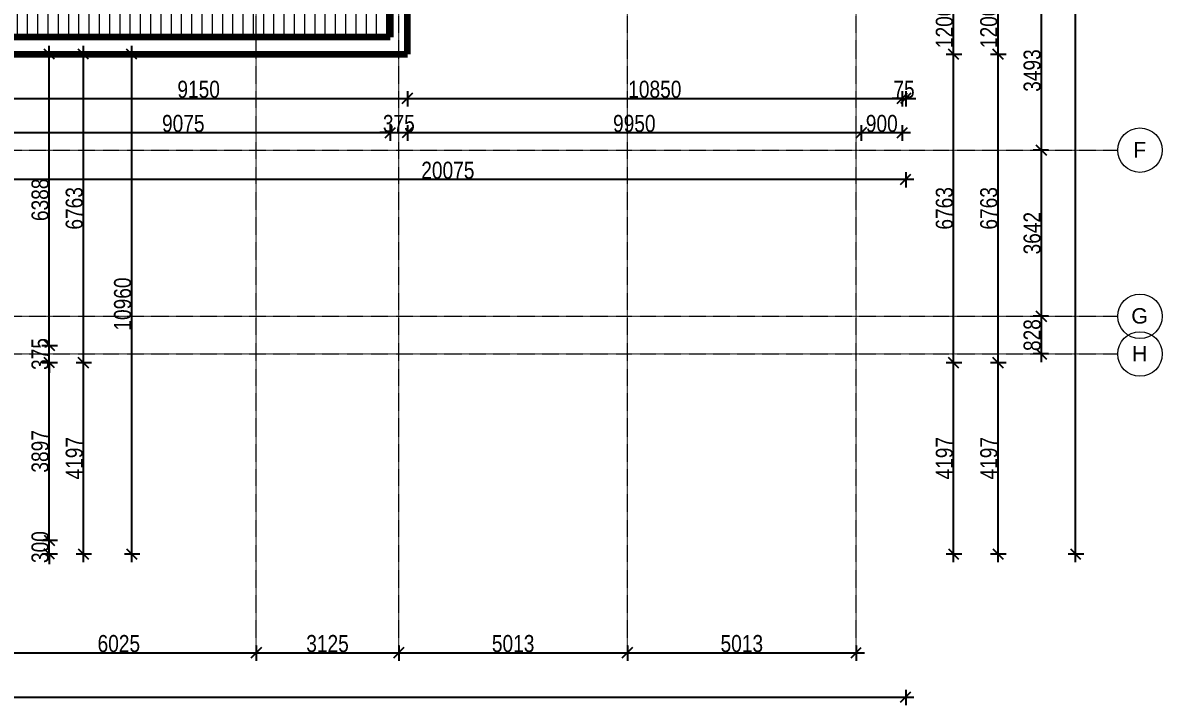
# Model space of a CAD drawing. Header units: millimetres. Extents: x -35190 to 411743, y -233114 to 23872.
# Drawn here: x 372767 to 397745, y -26860 to -11893 of the extents above; entities that cross this region are included whole.
import ezdxf

# ---------------------------------------------------------------- set-up
doc = ezdxf.new("R2010")
doc.units = ezdxf.units.MM
doc.linetypes.add('Grid Line', pattern=[22.225, 12.7, -3.175, 3.175, -3.175])
for name, color, linetype, lineweight in [('A-ANNO-DIMS', 211, 'Continuous', 9), ('A-ROOF-PATT', 132, 'Continuous', 18), ('Q-CASE', 31, 'Continuous', 18), ('S-GRID', 1, 'Continuous', 9), ('S-GRID-IDEN', 1, 'Continuous', 9)]:
    doc.layers.add(name, color=color, linetype=linetype, lineweight=lineweight)
doc.styles.add('Arial_1', font='arial.ttf', dxfattribs={"height": 150})
doc.styles.add('Arial_3', font='arial.ttf', dxfattribs={"width": 0.8, "height": 375})
doc.dimstyles.new('main_4_5mm', dxfattribs={"dimscale": 304.8, "dimtxt": 382.597275, "dimasz": 0.738189, "dimexe": 0.590551, "dimexo": 0.0625, "dimgap": 0.024606, "dimtad": 1, "dimdec": 0, "dimzin": 0, "dimdsep": 46, "dimtxsty": 'Arial_3', "dimblk1": 'OBLIQUE', "dimblk2": 'OBLIQUE', "dimsah": 1, "dimcen": 0.09, "dimdle": 0.590551, "dimazin": 0, "dimtfac": 1, "dimtdec": 4, "dimtix": 1, "dimtmove": 0, "dimatfit": 3, "dimfxl": 0.590551, "dimfxlon": 1, "dimtvp": 1, "dimtolj": 1, "dimtzin": 0, "dimarcsym": 2})

# ---------------------------------------------------------------- blocks, each defined once
blk = doc.blocks.new('Casework 2 - Casework 2-644764-Site')
at = {"layer": 'Q-CASE', "lineweight": 200}
for p, q in [((31124, 14410), (31124, -9765)), ((31499, -10140), (31499, -8940)), ((31124, -9765), (21974, -9765)), ((22349, -10140), (31499, -10140))]:
    blk.add_line(p, q, dxfattribs=at)
blk = doc.blocks.new('Grid - M_Grid Head - Circle-24584-Site')
at = {"layer": 'S-GRID-IDEN'}
blk.add_circle((0, 0), 6.5, dxfattribs=at)
blk = doc.blocks.new('_Oblique')
at = {"color": 0, "linetype": 'ByBlock', "lineweight": -2}
blk.add_line((-0.5, -0.5), (0.5, 0.5), dxfattribs=at)
blk = doc.blocks.new('*D5970')
at = {"layer": 'A-ANNO-DIMS', "color": 0, "lineweight": -2, "transparency": 16777216}
for p, q in [((395255, -11194), (394914, -11194)), ((395094, -11014), (395094, -14867)), ((395255, -14687), (394914, -14687))]:
    blk.add_line(p, q, dxfattribs=at)
at = {"layer": 'Defpoints', "color": 0, "transparency": 16777216}
for p in [(395274, -11194), (395094, -14687), (395274, -14687)]:
    blk.add_point(p, dxfattribs=at)
at = {"layer": 'A-ANNO-DIMS', "color": 0, "lineweight": -2, "transparency": 16777216, "xscale": 224.9999999999999, "yscale": 224.9999999999999, "zscale": 224.9999999999999}
for p, rotation in [((395094, -11194), 90), ((395094, -14687), 270)]:
    blk.add_blockref('_Oblique', p, dxfattribs=dict(at, rotation=rotation))
at = {"layer": 'A-ANNO-DIMS', "color": 0, "transparency": 16777216, "insert": (394895, -12941), "char_height": 375, "width": 1101.88, "attachment_point": 5, "rotation": 90, "style": 'Arial_3'}
blk.add_mtext('\\A1;3493', dxfattribs=at)
blk = doc.blocks.new('*D5971')
at = {"layer": 'A-ANNO-DIMS', "color": 0, "lineweight": -2, "transparency": 16777216}
for p, q in [((395255, -14687), (394914, -14687)), ((395094, -14507), (395094, -18509)), ((395255, -18329), (394914, -18329))]:
    blk.add_line(p, q, dxfattribs=at)
at = {"layer": 'Defpoints', "color": 0, "transparency": 16777216}
for p in [(395274, -14687), (395094, -18329), (395274, -18329)]:
    blk.add_point(p, dxfattribs=at)
at = {"layer": 'A-ANNO-DIMS', "color": 0, "lineweight": -2, "transparency": 16777216, "xscale": 224.9999999999999, "yscale": 224.9999999999999, "zscale": 224.9999999999999}
for p, rotation in [((395094, -14687), 90), ((395094, -18329), 270)]:
    blk.add_blockref('_Oblique', p, dxfattribs=dict(at, rotation=rotation))
at = {"layer": 'A-ANNO-DIMS', "color": 0, "transparency": 16777216, "insert": (394895, -16508), "char_height": 375, "width": 1101.88, "attachment_point": 5, "rotation": 90, "style": 'Arial_3'}
blk.add_mtext('\\A1;3642', dxfattribs=at)
blk = doc.blocks.new('*D5972')
at = {"layer": 'A-ANNO-DIMS', "color": 0, "lineweight": -2, "transparency": 16777216}
for p, q in [((395094, -18149), (395094, -19337)), ((395255, -18329), (394914, -18329)), ((395255, -19157), (394914, -19157))]:
    blk.add_line(p, q, dxfattribs=at)
at = {"layer": 'Defpoints', "color": 0, "transparency": 16777216}
for p in [(395274, -18329), (395094, -19157), (395274, -19157)]:
    blk.add_point(p, dxfattribs=at)
at = {"layer": 'A-ANNO-DIMS', "color": 0, "lineweight": -2, "transparency": 16777216, "xscale": 224.9999999999999, "yscale": 224.9999999999999, "zscale": 224.9999999999999}
for p, rotation in [((395094, -18329), 90), ((395094, -19157), 270)]:
    blk.add_blockref('_Oblique', p, dxfattribs=dict(at, rotation=rotation))
at = {"layer": 'A-ANNO-DIMS', "color": 0, "transparency": 16777216, "insert": (394895, -18743), "char_height": 375, "width": 826.41, "attachment_point": 5, "rotation": 90, "style": 'Arial_3'}
blk.add_mtext('\\A1;828', dxfattribs=at)
blk = doc.blocks.new('*D5973')
at = {"layer": 'A-ANNO-DIMS', "color": 0, "lineweight": -2, "transparency": 16777216}
for p, q in [((393170, -23722), (393170, -19165)), ((393009, -19345), (393350, -19345)), ((393009, -23542), (393350, -23542))]:
    blk.add_line(p, q, dxfattribs=at)
at = {"layer": 'Defpoints', "color": 0, "transparency": 16777216}
for p in [(392990, -19345), (393170, -19345), (392990, -23542)]:
    blk.add_point(p, dxfattribs=at)
at = {"layer": 'A-ANNO-DIMS', "color": 0, "lineweight": -2, "transparency": 16777216, "xscale": 224.9999999999999, "yscale": 224.9999999999999, "zscale": 224.9999999999999}
for p, rotation in [((393170, -19345), 90), ((393170, -23542), 270)]:
    blk.add_blockref('_Oblique', p, dxfattribs=dict(at, rotation=rotation))
at = {"layer": 'A-ANNO-DIMS', "color": 0, "transparency": 16777216, "insert": (392971, -21443), "char_height": 375, "width": 1101.88, "attachment_point": 5, "rotation": 90, "style": 'Arial_3'}
blk.add_mtext('\\A1;4197', dxfattribs=at)
blk = doc.blocks.new('*D5974')
at = {"layer": 'A-ANNO-DIMS', "color": 0, "lineweight": -2, "transparency": 16777216}
for p, q in [((393170, -19525), (393170, -12402)), ((393009, -12582), (393350, -12582)), ((393009, -19345), (393350, -19345))]:
    blk.add_line(p, q, dxfattribs=at)
at = {"layer": 'Defpoints', "color": 0, "transparency": 16777216}
for p in [(392990, -12582), (393170, -12582), (392990, -19345)]:
    blk.add_point(p, dxfattribs=at)
at = {"layer": 'A-ANNO-DIMS', "color": 0, "lineweight": -2, "transparency": 16777216, "xscale": 224.9999999999999, "yscale": 224.9999999999999, "zscale": 224.9999999999999}
for p, rotation in [((393170, -12582), 90), ((393170, -19345), 270)]:
    blk.add_blockref('_Oblique', p, dxfattribs=dict(at, rotation=rotation))
at = {"layer": 'A-ANNO-DIMS', "color": 0, "transparency": 16777216, "insert": (392971, -15963), "char_height": 375, "width": 1101.88, "attachment_point": 5, "rotation": 90, "style": 'Arial_3'}
blk.add_mtext('\\A1;6763', dxfattribs=at)
blk = doc.blocks.new('*D5975')
at = {"layer": 'A-ANNO-DIMS', "color": 0, "lineweight": -2, "transparency": 16777216}
for p, q in [((393170, -12762), (393170, -11202)), ((393009, -11382), (393350, -11382)), ((393009, -12582), (393350, -12582))]:
    blk.add_line(p, q, dxfattribs=at)
at = {"layer": 'Defpoints', "color": 0, "transparency": 16777216}
for p in [(392990, -11382), (393170, -11382), (392990, -12582)]:
    blk.add_point(p, dxfattribs=at)
at = {"layer": 'A-ANNO-DIMS', "color": 0, "lineweight": -2, "transparency": 16777216, "xscale": 224.9999999999999, "yscale": 224.9999999999999, "zscale": 224.9999999999999}
for p, rotation in [((393170, -11382), 90), ((393170, -12582), 270)]:
    blk.add_blockref('_Oblique', p, dxfattribs=dict(at, rotation=rotation))
at = {"layer": 'A-ANNO-DIMS', "color": 0, "transparency": 16777216, "insert": (392971, -11982), "char_height": 375, "width": 1101.88, "attachment_point": 5, "rotation": 90, "style": 'Arial_3'}
blk.add_mtext('\\A1;1200', dxfattribs=at)
blk = doc.blocks.new('*D5999')
at = {"layer": 'A-ANNO-DIMS', "color": 0, "lineweight": -2, "transparency": 16777216}
for p, q in [((394144, -11202), (394144, -12762)), ((393983, -11382), (394324, -11382)), ((393983, -12582), (394324, -12582))]:
    blk.add_line(p, q, dxfattribs=at)
at = {"layer": 'Defpoints', "color": 0, "transparency": 16777216}
for p in [(393964, -11382), (393964, -12582), (394144, -12582)]:
    blk.add_point(p, dxfattribs=at)
at = {"layer": 'A-ANNO-DIMS', "color": 0, "lineweight": -2, "transparency": 16777216, "xscale": 224.9999999999999, "yscale": 224.9999999999999, "zscale": 224.9999999999999}
for p, rotation in [((394144, -11382), 90), ((394144, -12582), 270)]:
    blk.add_blockref('_Oblique', p, dxfattribs=dict(at, rotation=rotation))
at = {"layer": 'A-ANNO-DIMS', "color": 0, "transparency": 16777216, "insert": (393945, -11982), "char_height": 375, "width": 1101.88, "attachment_point": 5, "rotation": 90, "style": 'Arial_3'}
blk.add_mtext('\\A1;1200', dxfattribs=at)
blk = doc.blocks.new('*D6000')
at = {"layer": 'A-ANNO-DIMS', "color": 0, "lineweight": -2, "transparency": 16777216}
for p, q in [((394144, -12402), (394144, -19525)), ((393983, -12582), (394324, -12582)), ((393983, -19345), (394324, -19345))]:
    blk.add_line(p, q, dxfattribs=at)
at = {"layer": 'Defpoints', "color": 0, "transparency": 16777216}
for p in [(393964, -12582), (393964, -19345), (394144, -19345)]:
    blk.add_point(p, dxfattribs=at)
at = {"layer": 'A-ANNO-DIMS', "color": 0, "lineweight": -2, "transparency": 16777216, "xscale": 224.9999999999999, "yscale": 224.9999999999999, "zscale": 224.9999999999999}
for p, rotation in [((394144, -12582), 90), ((394144, -19345), 270)]:
    blk.add_blockref('_Oblique', p, dxfattribs=dict(at, rotation=rotation))
at = {"layer": 'A-ANNO-DIMS', "color": 0, "transparency": 16777216, "insert": (393945, -15963), "char_height": 375, "width": 1101.88, "attachment_point": 5, "rotation": 90, "style": 'Arial_3'}
blk.add_mtext('\\A1;6763', dxfattribs=at)
blk = doc.blocks.new('*D6001')
at = {"layer": 'A-ANNO-DIMS', "color": 0, "lineweight": -2, "transparency": 16777216}
for p, q in [((394144, -19165), (394144, -23722)), ((393983, -19345), (394324, -19345)), ((393983, -23542), (394324, -23542))]:
    blk.add_line(p, q, dxfattribs=at)
at = {"layer": 'Defpoints', "color": 0, "transparency": 16777216}
for p in [(393964, -19345), (393964, -23542), (394144, -23542)]:
    blk.add_point(p, dxfattribs=at)
at = {"layer": 'A-ANNO-DIMS', "color": 0, "lineweight": -2, "transparency": 16777216, "xscale": 224.9999999999999, "yscale": 224.9999999999999, "zscale": 224.9999999999999}
for p, rotation in [((394144, -19345), 90), ((394144, -23542), 270)]:
    blk.add_blockref('_Oblique', p, dxfattribs=dict(at, rotation=rotation))
at = {"layer": 'A-ANNO-DIMS', "color": 0, "transparency": 16777216, "insert": (393945, -21443), "char_height": 375, "width": 1101.88, "attachment_point": 5, "rotation": 90, "style": 'Arial_3'}
blk.add_mtext('\\A1;4197', dxfattribs=at)
blk = doc.blocks.new('*D6002')
at = {"layer": 'A-ANNO-DIMS', "color": 0, "lineweight": -2, "transparency": 16777216}
for p, q in [((395844, -23722), (395844, 12148)), ((395683, 11968), (396024, 11968)), ((395683, -23542), (396024, -23542))]:
    blk.add_line(p, q, dxfattribs=at)
at = {"layer": 'Defpoints', "color": 0, "transparency": 16777216}
for p in [(395664, 11968), (395844, 11968), (395664, -23542)]:
    blk.add_point(p, dxfattribs=at)
at = {"layer": 'A-ANNO-DIMS', "color": 0, "lineweight": -2, "transparency": 16777216, "xscale": 224.9999999999999, "yscale": 224.9999999999999, "zscale": 224.9999999999999}
for p, rotation in [((395844, 11968), 90), ((395844, -23542), 270)]:
    blk.add_blockref('_Oblique', p, dxfattribs=dict(at, rotation=rotation))
at = {"layer": 'A-ANNO-DIMS', "color": 0, "transparency": 16777216, "insert": (395645, -5787), "char_height": 375, "width": 1377.35, "attachment_point": 5, "rotation": 90, "style": 'Arial_3'}
blk.add_mtext('\\A1;35510', dxfattribs=at)
blk = doc.blocks.new('*D6017')
at = {"layer": 'A-ANNO-DIMS', "color": 0, "lineweight": -2, "transparency": 16777216}
for p, q in [((372047, -13392), (372047, -13733)), ((381197, -13392), (381197, -13733)), ((371867, -13553), (381377, -13553))]:
    blk.add_line(p, q, dxfattribs=at)
at = {"layer": 'Defpoints', "color": 0, "transparency": 16777216}
for p in [(372047, -13373), (381197, -13373), (381197, -13553)]:
    blk.add_point(p, dxfattribs=at)
at = {"layer": 'A-ANNO-DIMS', "color": 0, "lineweight": -2, "transparency": 16777216, "xscale": 224.9999999999999, "yscale": 224.9999999999999, "zscale": 224.9999999999999, "rotation": 180}
blk.add_blockref('_Oblique', (372047, -13553), dxfattribs=at)
at = {"layer": 'A-ANNO-DIMS', "color": 0, "lineweight": -2, "transparency": 16777216, "xscale": 224.9999999999999, "yscale": 224.9999999999999, "zscale": 224.9999999999999}
blk.add_blockref('_Oblique', (381197, -13553), dxfattribs=at)
at = {"layer": 'A-ANNO-DIMS', "color": 0, "transparency": 16777216, "insert": (376622, -13354), "char_height": 375, "width": 1101.88, "attachment_point": 5, "style": 'Arial_3'}
blk.add_mtext('\\A1;9150', dxfattribs=at)
blk = doc.blocks.new('*D6018')
at = {"layer": 'A-ANNO-DIMS', "color": 0, "lineweight": -2, "transparency": 16777216}
for p, q in [((381197, -13392), (381197, -13733)), ((392047, -13392), (392047, -13733)), ((381017, -13553), (392227, -13553))]:
    blk.add_line(p, q, dxfattribs=at)
at = {"layer": 'Defpoints', "color": 0, "transparency": 16777216}
for p in [(381197, -13373), (392047, -13373), (392047, -13553)]:
    blk.add_point(p, dxfattribs=at)
at = {"layer": 'A-ANNO-DIMS', "color": 0, "lineweight": -2, "transparency": 16777216, "xscale": 224.9999999999999, "yscale": 224.9999999999999, "zscale": 224.9999999999999, "rotation": 180}
blk.add_blockref('_Oblique', (381197, -13553), dxfattribs=at)
at = {"layer": 'A-ANNO-DIMS', "color": 0, "lineweight": -2, "transparency": 16777216, "xscale": 224.9999999999999, "yscale": 224.9999999999999, "zscale": 224.9999999999999}
blk.add_blockref('_Oblique', (392047, -13553), dxfattribs=at)
at = {"layer": 'A-ANNO-DIMS', "color": 0, "transparency": 16777216, "insert": (386622, -13354), "char_height": 375, "width": 1377.35, "attachment_point": 5, "style": 'Arial_3'}
blk.add_mtext('\\A1;10850', dxfattribs=at)
blk = doc.blocks.new('*D6019')
at = {"layer": 'A-ANNO-DIMS', "color": 0, "lineweight": -2, "transparency": 16777216}
for p, q in [((392047, -13392), (392047, -13733)), ((392122, -13392), (392122, -13733)), ((392047, -13553), (391822, -13553)), ((392047, -13553), (392122, -13553)), ((392122, -13553), (392347, -13553))]:
    blk.add_line(p, q, dxfattribs=at)
at = {"layer": 'Defpoints', "color": 0, "transparency": 16777216}
for p in [(392047, -13373), (392122, -13373), (392122, -13553)]:
    blk.add_point(p, dxfattribs=at)
at = {"layer": 'A-ANNO-DIMS', "color": 0, "lineweight": -2, "transparency": 16777216, "xscale": 224.9999999999999, "yscale": 224.9999999999999, "zscale": 224.9999999999999}
blk.add_blockref('_Oblique', (392047, -13553), dxfattribs=at)
at = {"layer": 'A-ANNO-DIMS', "color": 0, "lineweight": -2, "transparency": 16777216, "xscale": 224.9999999999999, "yscale": 224.9999999999999, "zscale": 224.9999999999999, "rotation": 180}
blk.add_blockref('_Oblique', (392122, -13553), dxfattribs=at)
at = {"layer": 'A-ANNO-DIMS', "color": 0, "transparency": 16777216, "insert": (392085, -13355), "char_height": 375, "width": 550.94, "attachment_point": 5, "style": 'Arial_3'}
blk.add_mtext('\\A1;75', dxfattribs=at)
blk = doc.blocks.new('*D6020')
at = {"layer": 'A-ANNO-DIMS', "color": 0, "lineweight": -2, "transparency": 16777216}
for p, q in [((371747, -14142), (371747, -14483)), ((380822, -14142), (380822, -14483)), ((371567, -14303), (381002, -14303))]:
    blk.add_line(p, q, dxfattribs=at)
at = {"layer": 'Defpoints', "color": 0, "transparency": 16777216}
for p in [(371747, -14123), (380822, -14123), (380822, -14303)]:
    blk.add_point(p, dxfattribs=at)
at = {"layer": 'A-ANNO-DIMS', "color": 0, "lineweight": -2, "transparency": 16777216, "xscale": 224.9999999999999, "yscale": 224.9999999999999, "zscale": 224.9999999999999, "rotation": 180}
blk.add_blockref('_Oblique', (371747, -14303), dxfattribs=at)
at = {"layer": 'A-ANNO-DIMS', "color": 0, "lineweight": -2, "transparency": 16777216, "xscale": 224.9999999999999, "yscale": 224.9999999999999, "zscale": 224.9999999999999}
blk.add_blockref('_Oblique', (380822, -14303), dxfattribs=at)
at = {"layer": 'A-ANNO-DIMS', "color": 0, "transparency": 16777216, "insert": (376285, -14104), "char_height": 375, "width": 1101.88, "attachment_point": 5, "style": 'Arial_3'}
blk.add_mtext('\\A1;9075', dxfattribs=at)
blk = doc.blocks.new('*D6021')
at = {"layer": 'A-ANNO-DIMS', "color": 0, "lineweight": -2, "transparency": 16777216}
for p, q in [((380822, -14142), (380822, -14483)), ((381197, -14142), (381197, -14483)), ((380822, -14303), (380597, -14303)), ((380822, -14303), (381197, -14303)), ((381197, -14303), (381422, -14303))]:
    blk.add_line(p, q, dxfattribs=at)
at = {"layer": 'Defpoints', "color": 0, "transparency": 16777216}
for p in [(380822, -14123), (381197, -14123), (381197, -14303)]:
    blk.add_point(p, dxfattribs=at)
at = {"layer": 'A-ANNO-DIMS', "color": 0, "lineweight": -2, "transparency": 16777216, "xscale": 224.9999999999999, "yscale": 224.9999999999999, "zscale": 224.9999999999999}
blk.add_blockref('_Oblique', (380822, -14303), dxfattribs=at)
at = {"layer": 'A-ANNO-DIMS', "color": 0, "lineweight": -2, "transparency": 16777216, "xscale": 224.9999999999999, "yscale": 224.9999999999999, "zscale": 224.9999999999999, "rotation": 180}
blk.add_blockref('_Oblique', (381197, -14303), dxfattribs=at)
at = {"layer": 'A-ANNO-DIMS', "color": 0, "transparency": 16777216, "insert": (381010, -14104), "char_height": 375, "width": 826.41, "attachment_point": 5, "style": 'Arial_3'}
blk.add_mtext('\\A1;375', dxfattribs=at)
blk = doc.blocks.new('*D5889')
at = {"layer": 'A-ANNO-DIMS', "color": 0, "lineweight": -2, "transparency": 16777216}
for p, q in [((381197, -14142), (381197, -14483)), ((391147, -14142), (391147, -14483)), ((381017, -14303), (391327, -14303))]:
    blk.add_line(p, q, dxfattribs=at)
at = {"layer": 'Defpoints', "color": 0, "transparency": 16777216}
for p in [(381197, -14123), (391147, -14123), (391147, -14303)]:
    blk.add_point(p, dxfattribs=at)
at = {"layer": 'A-ANNO-DIMS', "color": 0, "lineweight": -2, "transparency": 16777216, "xscale": 224.9999999999999, "yscale": 224.9999999999999, "zscale": 224.9999999999999, "rotation": 180}
blk.add_blockref('_Oblique', (381197, -14303), dxfattribs=at)
at = {"layer": 'A-ANNO-DIMS', "color": 0, "lineweight": -2, "transparency": 16777216, "xscale": 224.9999999999999, "yscale": 224.9999999999999, "zscale": 224.9999999999999}
blk.add_blockref('_Oblique', (391147, -14303), dxfattribs=at)
at = {"layer": 'A-ANNO-DIMS', "color": 0, "transparency": 16777216, "insert": (386172, -14104), "char_height": 375, "width": 1101.88, "attachment_point": 5, "style": 'Arial_3'}
blk.add_mtext('\\A1;9950', dxfattribs=at)
blk = doc.blocks.new('*D5890')
at = {"layer": 'A-ANNO-DIMS', "color": 0, "lineweight": -2, "transparency": 16777216}
for p, q in [((391147, -14142), (391147, -14483)), ((392047, -14142), (392047, -14483)), ((390967, -14303), (392227, -14303))]:
    blk.add_line(p, q, dxfattribs=at)
at = {"layer": 'Defpoints', "color": 0, "transparency": 16777216}
for p in [(391147, -14123), (392047, -14123), (392047, -14303)]:
    blk.add_point(p, dxfattribs=at)
at = {"layer": 'A-ANNO-DIMS', "color": 0, "lineweight": -2, "transparency": 16777216, "xscale": 224.9999999999999, "yscale": 224.9999999999999, "zscale": 224.9999999999999, "rotation": 180}
blk.add_blockref('_Oblique', (391147, -14303), dxfattribs=at)
at = {"layer": 'A-ANNO-DIMS', "color": 0, "lineweight": -2, "transparency": 16777216, "xscale": 224.9999999999999, "yscale": 224.9999999999999, "zscale": 224.9999999999999}
blk.add_blockref('_Oblique', (392047, -14303), dxfattribs=at)
at = {"layer": 'A-ANNO-DIMS', "color": 0, "transparency": 16777216, "insert": (391597, -14104), "char_height": 375, "width": 826.41, "attachment_point": 5, "style": 'Arial_3'}
blk.add_mtext('\\A1;900', dxfattribs=at)
blk = doc.blocks.new('*D5891')
at = {"layer": 'A-ANNO-DIMS', "color": 0, "lineweight": -2, "transparency": 16777216}
for p, q in [((372047, -15490), (372047, -15149)), ((392122, -15168), (392122, -15509)), ((392302, -15329), (371867, -15329))]:
    blk.add_line(p, q, dxfattribs=at)
at = {"layer": 'Defpoints', "color": 0, "transparency": 16777216}
for p in [(392122, -15149), (372047, -15329), (372047, -15509)]:
    blk.add_point(p, dxfattribs=at)
at = {"layer": 'A-ANNO-DIMS', "color": 0, "lineweight": -2, "transparency": 16777216, "xscale": 224.9999999999999, "yscale": 224.9999999999999, "zscale": 224.9999999999999, "rotation": 180}
blk.add_blockref('_Oblique', (372047, -15329), dxfattribs=at)
at = {"layer": 'A-ANNO-DIMS', "color": 0, "lineweight": -2, "transparency": 16777216, "xscale": 224.9999999999999, "yscale": 224.9999999999999, "zscale": 224.9999999999999}
blk.add_blockref('_Oblique', (392122, -15329), dxfattribs=at)
at = {"layer": 'A-ANNO-DIMS', "color": 0, "transparency": 16777216, "insert": (382085, -15130), "char_height": 375, "width": 1377.35, "attachment_point": 5, "style": 'Arial_3'}
blk.add_mtext('\\A1;20075', dxfattribs=at)
blk = doc.blocks.new('*D5892')
at = {"layer": 'A-ANNO-DIMS', "color": 0, "lineweight": -2, "transparency": 16777216}
for p, q in [((373346, -23242), (373346, -23017)), ((373185, -23242), (373526, -23242)), ((373346, -23542), (373346, -23242)), ((373185, -23542), (373526, -23542)), ((373346, -23542), (373346, -23767))]:
    blk.add_line(p, q, dxfattribs=at)
at = {"layer": 'Defpoints', "color": 0, "transparency": 16777216}
for p in [(373166, -23242), (373346, -23242), (373166, -23542)]:
    blk.add_point(p, dxfattribs=at)
at = {"layer": 'A-ANNO-DIMS', "color": 0, "lineweight": -2, "transparency": 16777216, "xscale": 224.9999999999999, "yscale": 224.9999999999999, "zscale": 224.9999999999999}
for p, rotation in [((373346, -23242), 270), ((373346, -23542), 90)]:
    blk.add_blockref('_Oblique', p, dxfattribs=dict(at, rotation=rotation))
at = {"layer": 'A-ANNO-DIMS', "color": 0, "transparency": 16777216, "insert": (373147, -23392), "char_height": 375, "width": 826.41, "attachment_point": 5, "rotation": 90, "style": 'Arial_3'}
blk.add_mtext('\\A1;300', dxfattribs=at)
blk = doc.blocks.new('*D5893')
at = {"layer": 'A-ANNO-DIMS', "color": 0, "lineweight": -2, "transparency": 16777216}
for p, q in [((373346, -23422), (373346, -19165)), ((373185, -19345), (373526, -19345)), ((373185, -23242), (373526, -23242))]:
    blk.add_line(p, q, dxfattribs=at)
at = {"layer": 'Defpoints', "color": 0, "transparency": 16777216}
for p in [(373166, -19345), (373346, -19345), (373166, -23242)]:
    blk.add_point(p, dxfattribs=at)
at = {"layer": 'A-ANNO-DIMS', "color": 0, "lineweight": -2, "transparency": 16777216, "xscale": 224.9999999999999, "yscale": 224.9999999999999, "zscale": 224.9999999999999}
for p, rotation in [((373346, -19345), 90), ((373346, -23242), 270)]:
    blk.add_blockref('_Oblique', p, dxfattribs=dict(at, rotation=rotation))
at = {"layer": 'A-ANNO-DIMS', "color": 0, "transparency": 16777216, "insert": (373147, -21293), "char_height": 375, "width": 1101.88, "attachment_point": 5, "rotation": 90, "style": 'Arial_3'}
blk.add_mtext('\\A1;3897', dxfattribs=at)
blk = doc.blocks.new('*D5894')
at = {"layer": 'A-ANNO-DIMS', "color": 0, "lineweight": -2, "transparency": 16777216}
for p, q in [((373185, -18970), (373526, -18970)), ((373346, -18970), (373346, -18745)), ((373346, -19345), (373346, -18970)), ((373185, -19345), (373526, -19345)), ((373346, -19345), (373346, -19570))]:
    blk.add_line(p, q, dxfattribs=at)
at = {"layer": 'Defpoints', "color": 0, "transparency": 16777216}
for p in [(373166, -18970), (373346, -18970), (373166, -19345)]:
    blk.add_point(p, dxfattribs=at)
at = {"layer": 'A-ANNO-DIMS', "color": 0, "lineweight": -2, "transparency": 16777216, "xscale": 224.9999999999999, "yscale": 224.9999999999999, "zscale": 224.9999999999999}
for p, rotation in [((373346, -18970), 270), ((373346, -19345), 90)]:
    blk.add_blockref('_Oblique', p, dxfattribs=dict(at, rotation=rotation))
at = {"layer": 'A-ANNO-DIMS', "color": 0, "transparency": 16777216, "insert": (373147, -19157), "char_height": 375, "width": 826.41, "attachment_point": 5, "rotation": 90, "style": 'Arial_3'}
blk.add_mtext('\\A1;375', dxfattribs=at)
blk = doc.blocks.new('*D5895')
at = {"layer": 'A-ANNO-DIMS', "color": 0, "lineweight": -2, "transparency": 16777216}
for p, q in [((373346, -19150), (373346, -12402)), ((373185, -12582), (373526, -12582)), ((373185, -18970), (373526, -18970))]:
    blk.add_line(p, q, dxfattribs=at)
at = {"layer": 'Defpoints', "color": 0, "transparency": 16777216}
for p in [(373166, -12582), (373346, -12582), (373166, -18970)]:
    blk.add_point(p, dxfattribs=at)
at = {"layer": 'A-ANNO-DIMS', "color": 0, "lineweight": -2, "transparency": 16777216, "xscale": 224.9999999999999, "yscale": 224.9999999999999, "zscale": 224.9999999999999}
for p, rotation in [((373346, -12582), 90), ((373346, -18970), 270)]:
    blk.add_blockref('_Oblique', p, dxfattribs=dict(at, rotation=rotation))
at = {"layer": 'A-ANNO-DIMS', "color": 0, "transparency": 16777216, "insert": (373147, -15776), "char_height": 375, "width": 1101.88, "attachment_point": 5, "rotation": 90, "style": 'Arial_3'}
blk.add_mtext('\\A1;6388', dxfattribs=at)
blk = doc.blocks.new('*D5896')
at = {"layer": 'A-ANNO-DIMS', "color": 0, "lineweight": -2, "transparency": 16777216}
for p, q in [((374096, -23722), (374096, -19165)), ((373935, -19345), (374276, -19345)), ((373935, -23542), (374276, -23542))]:
    blk.add_line(p, q, dxfattribs=at)
at = {"layer": 'Defpoints', "color": 0, "transparency": 16777216}
for p in [(373916, -19345), (374096, -19345), (373916, -23542)]:
    blk.add_point(p, dxfattribs=at)
at = {"layer": 'A-ANNO-DIMS', "color": 0, "lineweight": -2, "transparency": 16777216, "xscale": 224.9999999999999, "yscale": 224.9999999999999, "zscale": 224.9999999999999}
for p, rotation in [((374096, -19345), 90), ((374096, -23542), 270)]:
    blk.add_blockref('_Oblique', p, dxfattribs=dict(at, rotation=rotation))
at = {"layer": 'A-ANNO-DIMS', "color": 0, "transparency": 16777216, "insert": (373897, -21443), "char_height": 375, "width": 1101.88, "attachment_point": 5, "rotation": 90, "style": 'Arial_3'}
blk.add_mtext('\\A1;4197', dxfattribs=at)
blk = doc.blocks.new('*D5897')
at = {"layer": 'A-ANNO-DIMS', "color": 0, "lineweight": -2, "transparency": 16777216}
for p, q in [((374096, -19525), (374096, -12402)), ((373935, -12582), (374276, -12582)), ((373935, -19345), (374276, -19345))]:
    blk.add_line(p, q, dxfattribs=at)
at = {"layer": 'Defpoints', "color": 0, "transparency": 16777216}
for p in [(373916, -12582), (374096, -12582), (373916, -19345)]:
    blk.add_point(p, dxfattribs=at)
at = {"layer": 'A-ANNO-DIMS', "color": 0, "lineweight": -2, "transparency": 16777216, "xscale": 224.9999999999999, "yscale": 224.9999999999999, "zscale": 224.9999999999999}
for p, rotation in [((374096, -12582), 90), ((374096, -19345), 270)]:
    blk.add_blockref('_Oblique', p, dxfattribs=dict(at, rotation=rotation))
at = {"layer": 'A-ANNO-DIMS', "color": 0, "transparency": 16777216, "insert": (373897, -15963), "char_height": 375, "width": 1101.88, "attachment_point": 5, "rotation": 90, "style": 'Arial_3'}
blk.add_mtext('\\A1;6763', dxfattribs=at)
blk = doc.blocks.new('*D5898')
at = {"layer": 'A-ANNO-DIMS', "color": 0, "lineweight": -2, "transparency": 16777216}
for p, q in [((375155, -23722), (375155, -12402)), ((374994, -12582), (375335, -12582)), ((374994, -23542), (375335, -23542))]:
    blk.add_line(p, q, dxfattribs=at)
at = {"layer": 'Defpoints', "color": 0, "transparency": 16777216}
for p in [(374975, -12582), (375155, -12582), (374975, -23542)]:
    blk.add_point(p, dxfattribs=at)
at = {"layer": 'A-ANNO-DIMS', "color": 0, "lineweight": -2, "transparency": 16777216, "xscale": 224.9999999999999, "yscale": 224.9999999999999, "zscale": 224.9999999999999}
for p, rotation in [((375155, -12582), 90), ((375155, -23542), 270)]:
    blk.add_blockref('_Oblique', p, dxfattribs=dict(at, rotation=rotation))
at = {"layer": 'A-ANNO-DIMS', "color": 0, "transparency": 16777216, "insert": (374956, -18062), "char_height": 375, "width": 1377.35, "attachment_point": 5, "rotation": 90, "style": 'Arial_3'}
blk.add_mtext('\\A1;10960', dxfattribs=at)
blk = doc.blocks.new('*D5909')
at = {"layer": 'A-ANNO-DIMS', "color": 0, "lineweight": -2, "transparency": 16777216}
for p, q in [((371680, -25709), (378065, -25709)), ((371860, -25548), (371860, -25889)), ((377885, -25548), (377885, -25889))]:
    blk.add_line(p, q, dxfattribs=at)
at = {"layer": 'Defpoints', "color": 0, "transparency": 16777216}
for p in [(371860, -25529), (377885, -25529), (377885, -25709)]:
    blk.add_point(p, dxfattribs=at)
at = {"layer": 'A-ANNO-DIMS', "color": 0, "lineweight": -2, "transparency": 16777216, "xscale": 224.9999999999999, "yscale": 224.9999999999999, "zscale": 224.9999999999999, "rotation": 180}
blk.add_blockref('_Oblique', (371860, -25709), dxfattribs=at)
at = {"layer": 'A-ANNO-DIMS', "color": 0, "lineweight": -2, "transparency": 16777216, "xscale": 224.9999999999999, "yscale": 224.9999999999999, "zscale": 224.9999999999999}
blk.add_blockref('_Oblique', (377885, -25709), dxfattribs=at)
at = {"layer": 'A-ANNO-DIMS', "color": 0, "transparency": 16777216, "insert": (374872, -25510), "char_height": 375, "width": 1101.88, "attachment_point": 5, "style": 'Arial_3'}
blk.add_mtext('\\A1;6025', dxfattribs=at)
blk = doc.blocks.new('*D5910')
at = {"layer": 'A-ANNO-DIMS', "color": 0, "lineweight": -2, "transparency": 16777216}
for p, q in [((377705, -25709), (381190, -25709)), ((377885, -25548), (377885, -25889)), ((381010, -25548), (381010, -25889))]:
    blk.add_line(p, q, dxfattribs=at)
at = {"layer": 'Defpoints', "color": 0, "transparency": 16777216}
for p in [(377885, -25529), (381010, -25529), (381010, -25709)]:
    blk.add_point(p, dxfattribs=at)
at = {"layer": 'A-ANNO-DIMS', "color": 0, "lineweight": -2, "transparency": 16777216, "xscale": 224.9999999999999, "yscale": 224.9999999999999, "zscale": 224.9999999999999, "rotation": 180}
blk.add_blockref('_Oblique', (377885, -25709), dxfattribs=at)
at = {"layer": 'A-ANNO-DIMS', "color": 0, "lineweight": -2, "transparency": 16777216, "xscale": 224.9999999999999, "yscale": 224.9999999999999, "zscale": 224.9999999999999}
blk.add_blockref('_Oblique', (381010, -25709), dxfattribs=at)
at = {"layer": 'A-ANNO-DIMS', "color": 0, "transparency": 16777216, "insert": (379447, -25510), "char_height": 375, "width": 1101.88, "attachment_point": 5, "style": 'Arial_3'}
blk.add_mtext('\\A1;3125', dxfattribs=at)
blk = doc.blocks.new('*D5911')
at = {"layer": 'A-ANNO-DIMS', "color": 0, "lineweight": -2, "transparency": 16777216}
for p, q in [((380830, -25709), (386202, -25709)), ((381010, -25548), (381010, -25889)), ((386022, -25548), (386022, -25889))]:
    blk.add_line(p, q, dxfattribs=at)
at = {"layer": 'Defpoints', "color": 0, "transparency": 16777216}
for p in [(381010, -25529), (386022, -25529), (386022, -25709)]:
    blk.add_point(p, dxfattribs=at)
at = {"layer": 'A-ANNO-DIMS', "color": 0, "lineweight": -2, "transparency": 16777216, "xscale": 224.9999999999999, "yscale": 224.9999999999999, "zscale": 224.9999999999999, "rotation": 180}
blk.add_blockref('_Oblique', (381010, -25709), dxfattribs=at)
at = {"layer": 'A-ANNO-DIMS', "color": 0, "lineweight": -2, "transparency": 16777216, "xscale": 224.9999999999999, "yscale": 224.9999999999999, "zscale": 224.9999999999999}
blk.add_blockref('_Oblique', (386022, -25709), dxfattribs=at)
at = {"layer": 'A-ANNO-DIMS', "color": 0, "transparency": 16777216, "insert": (383516, -25510), "char_height": 375, "width": 1101.88, "attachment_point": 5, "style": 'Arial_3'}
blk.add_mtext('\\A1;5013', dxfattribs=at)
blk = doc.blocks.new('*D5912')
at = {"layer": 'A-ANNO-DIMS', "color": 0, "lineweight": -2, "transparency": 16777216}
for p, q in [((385842, -25709), (391215, -25709)), ((386022, -25548), (386022, -25889)), ((391035, -25548), (391035, -25889))]:
    blk.add_line(p, q, dxfattribs=at)
at = {"layer": 'Defpoints', "color": 0, "transparency": 16777216}
for p in [(386022, -25529), (391035, -25529), (391035, -25709)]:
    blk.add_point(p, dxfattribs=at)
at = {"layer": 'A-ANNO-DIMS', "color": 0, "lineweight": -2, "transparency": 16777216, "xscale": 224.9999999999999, "yscale": 224.9999999999999, "zscale": 224.9999999999999, "rotation": 180}
blk.add_blockref('_Oblique', (386022, -25709), dxfattribs=at)
at = {"layer": 'A-ANNO-DIMS', "color": 0, "lineweight": -2, "transparency": 16777216, "xscale": 224.9999999999999, "yscale": 224.9999999999999, "zscale": 224.9999999999999}
blk.add_blockref('_Oblique', (391035, -25709), dxfattribs=at)
at = {"layer": 'A-ANNO-DIMS', "color": 0, "transparency": 16777216, "insert": (388529, -25510), "char_height": 375, "width": 1101.88, "attachment_point": 5, "style": 'Arial_3'}
blk.add_mtext('\\A1;5013', dxfattribs=at)
blk = doc.blocks.new('*D5913')
at = {"layer": 'A-ANNO-DIMS', "color": 0, "lineweight": -2, "transparency": 16777216}
for p, q in [((337792, -26680), (392302, -26680)), ((337972, -26519), (337972, -26860)), ((392122, -26519), (392122, -26860))]:
    blk.add_line(p, q, dxfattribs=at)
at = {"layer": 'Defpoints', "color": 0, "transparency": 16777216}
for p in [(337972, -26500), (392122, -26500), (392122, -26680)]:
    blk.add_point(p, dxfattribs=at)
at = {"layer": 'A-ANNO-DIMS', "color": 0, "lineweight": -2, "transparency": 16777216, "xscale": 224.9999999999999, "yscale": 224.9999999999999, "zscale": 224.9999999999999, "rotation": 180}
blk.add_blockref('_Oblique', (337972, -26680), dxfattribs=at)
at = {"layer": 'A-ANNO-DIMS', "color": 0, "lineweight": -2, "transparency": 16777216, "xscale": 224.9999999999999, "yscale": 224.9999999999999, "zscale": 224.9999999999999}
blk.add_blockref('_Oblique', (392122, -26680), dxfattribs=at)
at = {"layer": 'A-ANNO-DIMS', "color": 0, "transparency": 16777216, "insert": (365047, -26481), "char_height": 375, "width": 1377.35, "attachment_point": 5, "style": 'Arial_3'}
blk.add_mtext('\\A1;54150', dxfattribs=at)

msp = doc.modelspace()

# ---------------------------------------------------------------- hatches: boundary and pattern name
at = {"layer": 'A-ROOF-PATT'}
h = msp.add_hatch(dxfattribs=at)
h.set_pattern_fill('FP_3', color=256, style=0, pattern_type=2)
h.set_pattern_definition([(90, (349698.39, -1554.55), (-225, 1e-14), [])])
h.paths.add_polyline_path([(366697.1, -18969.6), (371672.3, -18969.6), (371672.3, -12206.6), (380822.3, -12206.6), (380822.3, 4993.4), (373352.3, 4993.4), (373352.3, 10318.4), (349197.3, 10318.4), (349197.3, -12206.6), (356658.3, -12206.6), (356658.3, -18969.6), (365248.3, -18969.6)])
h.paths.add_polyline_path([(358097.3, -2131.6), (358097.3, 468.4), (363347.3, 468.4), (363347.3, -2131.6), (359453.3, -2131.6)])
h.paths.add_polyline_path([(366197.3, -2131.6), (366197.3, 468.4), (371447.3, 468.4), (371447.3, -2131.6), (368145.9, -2131.6)])
h.paths.add_polyline_path([(376668.3, -1471.6), (376662.2, -1397.5), (376643.9, -1325.5), (376614.1, -1257.4), (376573.4, -1195.2), (376523.1, -1140.5), (376464.5, -1094.9), (376399.1, -1059.5), (376328.8, -1035.4), (376255.5, -1023.1), (376181.2, -1023.1), (376107.9, -1035.4), (376037.6, -1059.5), (375972.2, -1094.9), (375913.6, -1140.5), (375863.2, -1195.2), (375822.6, -1257.4), (375792.7, -1325.5), (375774.5, -1397.5), (375768.3, -1471.6), (374804.1, -1471.6), (376218.3, -57.4), (377632.5, -1471.6), (376708, -1471.6)])
h.paths.add_polyline_path([(352933.8, -1431.6), (352775.6, -1431.6), (354189.8, -17.4), (355604, -1431.6), (354639.8, -1431.6), (354633.7, -1357.5), (354615.4, -1285.5), (354585.6, -1217.4), (354544.9, -1155.2), (354494.6, -1100.5), (354435.9, -1054.9), (354370.6, -1019.5), (354300.3, -995.4), (354227, -983.1), (354152.6, -983.1), (354079.3, -995.4), (354009, -1019.5), (353943.7, -1054.9), (353885, -1100.5), (353834.7, -1155.2), (353794, -1217.4), (353764.2, -1285.5), (353745.9, -1357.5), (353739.8, -1431.6), (353580.3, -1431.6)])

# ---------------------------------------------------------------- linework, layer by layer
at = {"layer": 'S-GRID', "linetype": 'Grid Line'}
for p, q in [((377884.8, -25842.9), (377884.8, 16429.8)), ((381009.8, -25842.9), (381009.8, 16429.8)), ((386022.3, -25842.9), (386022.3, 16429.8)), ((391034.8, -25842.9), (391034.8, 16429.8)), ((333663.1, -14687.1), (396769.8, -14687.1)), ((333663.1, -18329.1), (396769.8, -18329.1)), ((333663.1, -19157.1), (396769.8, -19157.1))]:
    msp.add_line(p, q, dxfattribs=at)

# ---------------------------------------------------------------- block references
at = {"layer": 'Q-CASE', "lineweight": 200}
msp.add_blockref('Casework 2 - Casework 2-644764-Site', (349698.4, -2441.3), dxfattribs=at)
at = {"layer": 'S-GRID-IDEN', "xscale": 74.99999999999996, "yscale": 74.99999999999996, "zscale": 74.99999999999996, "rotation": 269.9999999999994}
for p in [(397257.3, -14687.1), (397257.3, -18329.1)]:
    msp.add_blockref('Grid - M_Grid Head - Circle-24584-Site', p, dxfattribs=at)

# ---------------------------------------------------------------- dimensions: what is measured, and where the dimension line sits
at = {"layer": 'A-ANNO-DIMS'}
for base, p1, p2, override, picture, middle in [((395843.9, 11968.4), (395663.9, -23541.6), (395663.9, 11968.4), {"dimpost": '<>', "dimfxl": 35510}, '*D6002', (395644.8, -5786.6)), ((393169.9, -11381.6), (392989.9, -12581.6), (392989.9, -11381.6), {"dimpost": '<>', "dimfxl": 1200}, '*D5975', (392970.9, -11981.6)), ((394143.9, -12581.6), (393963.9, -11381.6), (393963.9, -12581.6), {"dimpost": '<>', "dimfxl": 1200}, '*D5999', (393945, -11981.6)), ((395093.9, -14687.1), (395273.9, -11194.1), (395273.9, -14687.1), {"dimpost": '<>', "dimfxl": 3493}, '*D5970', (394894.8, -12940.6)), ((373346.3, -12581.6), (373166.3, -18969.6), (373166.3, -12581.6), {"dimpost": '<>', "dimfxl": 6388}, '*D5895', (373147.2, -15775.6)), ((374096.3, -12581.6), (373916.3, -19344.6), (373916.3, -12581.6), {"dimpost": '<>', "dimfxl": 6763}, '*D5897', (373897.2, -15963.1)), ((375154.8, -12581.6), (374974.8, -23541.6), (374974.8, -12581.6), {"dimpost": '<>', "dimfxl": 10960}, '*D5898', (374955.9, -18061.6)), ((393169.9, -12581.6), (392989.9, -19344.6), (392989.9, -12581.6), {"dimpost": '<>', "dimfxl": 6763}, '*D5974', (392970.8, -15963.1)), ((394143.9, -19344.6), (393963.9, -12581.6), (393963.9, -19344.6), {"dimpost": '<>', "dimfxl": 6763}, '*D6000', (393944.8, -15963.1)), ((395093.9, -18329.1), (395273.9, -14687.1), (395273.9, -18329.1), {"dimpost": '<>', "dimfxl": 3642}, '*D5971', (394894.8, -16508.1)), ((395093.9, -19157.1), (395273.9, -18329.1), (395273.9, -19157.1), {"dimpost": '<>', "dimfxl": 828}, '*D5972', (394895, -18743.1)), ((373346.3, -18969.6), (373166.3, -19344.6), (373166.3, -18969.6), {"dimpost": '<>', "dimfxl": 375}, '*D5894', (373147.2, -19157.1)), ((373346.3, -19344.6), (373166.3, -23241.6), (373166.3, -19344.6), {"dimpost": '<>', "dimfxl": 3897}, '*D5893', (373147.2, -21293.1)), ((374096.3, -19344.6), (373916.3, -23541.6), (373916.3, -19344.6), {"dimpost": '<>', "dimfxl": 4197}, '*D5896', (373897.4, -21443.1)), ((393169.9, -19344.6), (392989.9, -23541.6), (392989.9, -19344.6), {"dimpost": '<>', "dimfxl": 4197}, '*D5973', (392970.9, -21443.1)), ((394143.9, -23541.6), (393963.9, -19344.6), (393963.9, -23541.6), {"dimpost": '<>', "dimfxl": 4197}, '*D6001', (393945, -21443.1)), ((373346.3, -23241.6), (373166.3, -23541.6), (373166.3, -23241.6), {"dimpost": '<>', "dimfxl": 300}, '*D5892', (373147.2, -23391.6))]:
    dim = msp.add_linear_dim(base=base, p1=p1, p2=p2, angle=90, dimstyle='main_4_5mm', override=override, dxfattribs=at)
    dim.commit()
    dim.dimension.update_dxf_attribs({"geometry": picture, "text_midpoint": middle})
for base, p1, p2, override, picture, middle in [((381197.3, -13553.3), (372047.3, -13373.3), (381197.3, -13373.3), {"dimpost": '<>', "dimfxl": 9150}, '*D6017', (376622.3, -13354.3)), ((392047.3, -13553.3), (381197.3, -13373.3), (392047.3, -13373.3), {"dimpost": '<>', "dimfxl": 10850}, '*D6018', (386622.3, -13354.3)), ((392122.3, -13553.3), (392047.3, -13373.3), (392122.3, -13373.3), {"dimpost": '<>', "dimfxl": 75}, '*D6019', (392084.8, -13355.1)), ((380822.3, -14303.3), (371747.3, -14123.3), (380822.3, -14123.3), {"dimpost": '<>', "dimfxl": 9075}, '*D6020', (376284.8, -14104.3)), ((381197.3, -14303.3), (380822.3, -14123.3), (381197.3, -14123.3), {"dimpost": '<>', "dimfxl": 375}, '*D6021', (381009.8, -14104.2)), ((391147.3, -14303.3), (381197.3, -14123.3), (391147.3, -14123.3), {"dimpost": '<>', "dimfxl": 9950}, '*D5889', (386172.3, -14104.3)), ((392047.3, -14303.3), (391147.3, -14123.3), (392047.3, -14123.3), {"dimpost": '<>', "dimfxl": 900}, '*D5890', (391597.3, -14104.3)), ((372047.3, -15328.6), (392122.3, -15148.6), (372047.3, -15508.6), {"dimpost": '<>', "dimfxl": 20078.227636}, '*D5891', (382084.8, -15129.6)), ((377884.8, -25709.3), (371859.8, -25529.3), (377884.8, -25529.3), {"dimpost": '<>', "dimfxl": 6025}, '*D5909', (374872.3, -25510.3)), ((381009.8, -25709.3), (377884.8, -25529.3), (381009.8, -25529.3), {"dimpost": '<>', "dimfxl": 3125}, '*D5910', (379447.3, -25510.2)), ((386022.2904798, -25709.3081413), (381009.7904798, -25529.3081413), (386022.2904798, -25529.3081413), {"dimpost": '<>', "dimfxl": 5012.5}, '*D5911', (383516.0404798, -25510.2153718)), ((391034.7904798, -25709.3081413), (386022.2904798, -25529.3081413), (391034.7904798, -25529.3081413), {"dimpost": '<>', "dimfxl": 5012.5}, '*D5912', (388528.5404798, -25510.2153718)), ((392122.3, -26680), (337972.3, -26500), (392122.3, -26500), {"dimpost": '<>', "dimfxl": 54150}, '*D5913', (365047.3, -26481))]:
    dim = msp.add_linear_dim(base=base, p1=p1, p2=p2, dimstyle='main_4_5mm', override=override, dxfattribs=at)
    dim.commit()
    dim.dimension.update_dxf_attribs({"geometry": picture, "text_midpoint": middle})

# ---------------------------------------------------------------- next in the draw order: texts
at = {"layer": 'S-GRID-IDEN', "char_height": 337.5, "attachment_point": 1, "style": 'Arial_1', "bg_fill": 3, "box_fill_scale": 1.25, "bg_fill_color": 256, "bg_fill_true_color": 13158600, "bg_fill_transparency": 0}
for s, insert, width in [('F', (397106.5, -14510.7), 354.747), ('G', (397066.7, -18152.7), 450.949)]:
    msp.add_mtext(s, dxfattribs=dict(at, insert=insert, width=width))

# ---------------------------------------------------------------- next in the draw order: block references
at = {"layer": 'S-GRID-IDEN', "xscale": 74.99999999999996, "yscale": 74.99999999999996, "zscale": 74.99999999999996, "rotation": 269.9999999999994}
msp.add_blockref('Grid - M_Grid Head - Circle-24584-Site', (397257.3, -19157.1), dxfattribs=at)

# ---------------------------------------------------------------- next in the draw order: texts
at = {"layer": 'S-GRID-IDEN', "insert": (397081.7, -18980.7), "char_height": 337.5, "width": 414.873, "attachment_point": 1, "style": 'Arial_1', "bg_fill": 3, "box_fill_scale": 1.25, "bg_fill_color": 256, "bg_fill_true_color": 13158600, "bg_fill_transparency": 0}
msp.add_mtext('H', dxfattribs=at)

doc.saveas('drawing.dxf')
